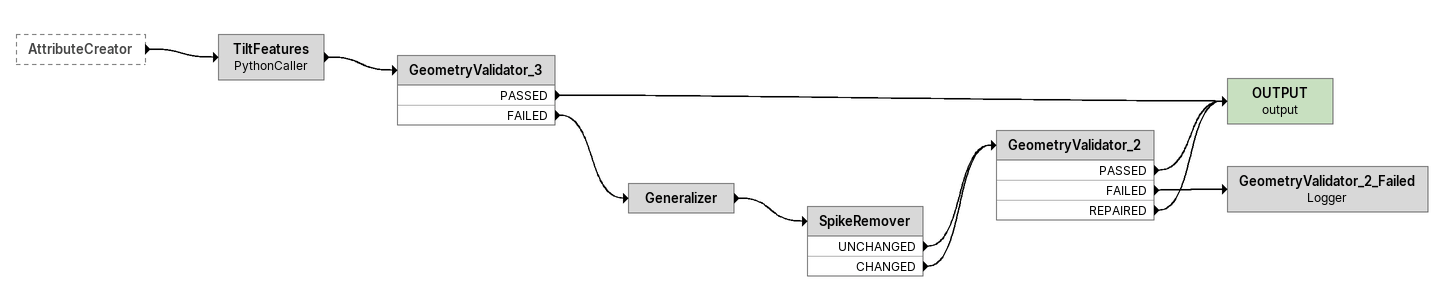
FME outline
AttributeCreator [outside]
    -> TiltFeatures
TiltFeatures: PythonCaller
    -> GeometryValidator_3
GeometryValidator_3
    PASSED -> OUTPUT (output)
    FAILED -> Generalizer
Generalizer
    -> SpikeRemover
SpikeRemover
    UNCHANGED -> GeometryValidator_2
    CHANGED -> GeometryValidator_2
GeometryValidator_2
    PASSED -> OUTPUT (output)
    FAILED -> GeometryValidator_2_Failed
    REPAIRED -> OUTPUT (output)
OUTPUT (output)
GeometryValidator_2_Failed: Logger
